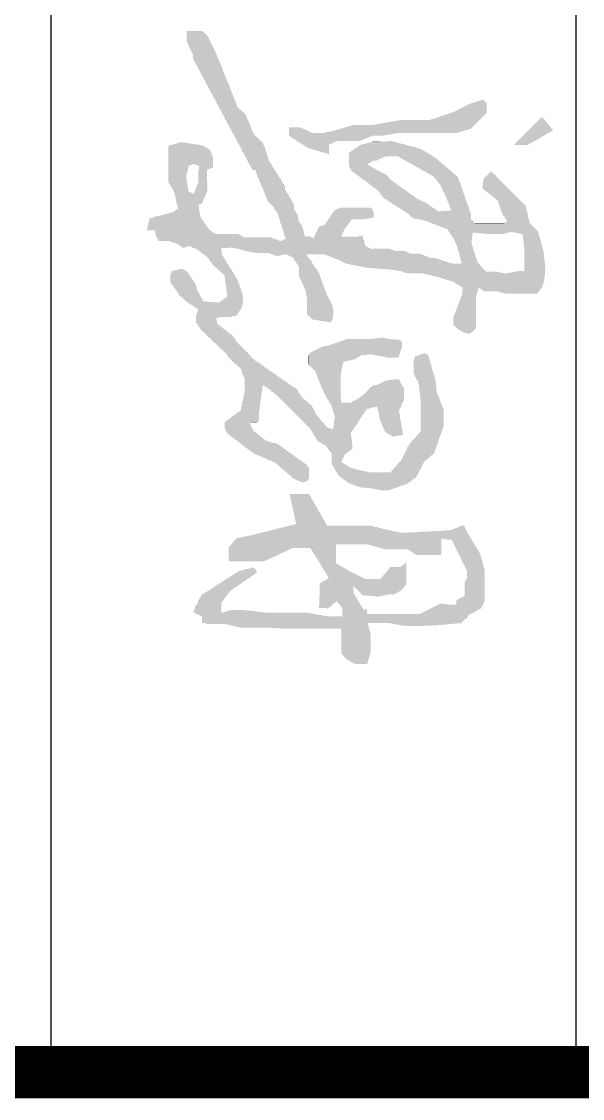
# Model space of a CAD drawing. Header units: millimetres. Extents: x 539196 to 807275, y 431843 to 1156631.
# Drawn here: x 692740 to 694251, y 600972 to 603873 of the extents above; entities that cross this region are included whole.
import ezdxf

# ---------------------------------------------------------------- set-up
doc = ezdxf.new("R2010")
doc.units = ezdxf.units.MM
doc.header["$MEASUREMENT"] = 0
doc.layers.add('PUB_TITLE', color=4, linetype='Continuous')

# ---------------------------------------------------------------- blocks, each defined once
blk = doc.blocks.new('图签11')
h = blk.add_hatch(color=256)
h.dxf.hatch_style = 1
h.paths.add_polyline_path([(3666962, -350213.6), (3666936.1, -350234.8), (3666962, -350260.6), (3666990.2, -350288.9), (3666990.2, -350262.5)])
h.paths.add_polyline_path([(3666927.2, -350403.2), (3666942.6, -350449.5), (3666942.6, -350482.9), (3666942.6, -350504.6), (3666952.2, -350559.2), (3666952.2, -350577.9), (3666952.2, -350595.6), (3666961.8, -350627.2), (3666966.9, -350650.7), (3666966.9, -350671.7), (3666956.2, -350696.3), (3666956.2, -350716.5), (3666972.7, -350716.5), (3666979.4, -350706.1), (3666995.6, -350681.1), (3667007.4, -350640.3), (3666989.4, -350640.3), (3666982.4, -350625.6), (3666982.4, -350611.6), (3666982.4, -350581.8), (3666972.1, -350556.5), (3666972.1, -350537.4), (3666966.9, -350506.9), (3666966.9, -350481), (3666966.9, -350434.3), (3666966.9, -350396.8), (3666959.2, -350370.4), (3666928.7, -350339.9), (3666910.4, -350339.9), (3666903.6, -350346.7), (3666911.3, -350372.1)], flags=17)
h.paths.add_polyline_path([(3666984, -350542.5), (3666984, -350558), (3666989.4, -350579.8), (3666997.4, -350591.5), (3667005, -350602.7), (3667012.5, -350602.7), (3667029.5, -350602.7), (3667039.3, -350597.5), (3667046.2, -350588.1), (3667064.5, -350563.4), (3667075.7, -350548.3), (3667091, -350536.3), (3667111.1, -350505), (3667122.6, -350486.9), (3667128.7, -350482.1), (3667130.9, -350472.5), (3667134.7, -350455.9), (3667141.4, -350438.6), (3667150.5, -350414.8), (3667172.1, -350401.1), (3667185.8, -350395.3), (3667216, -350387.8), (3667216, -350405.7), (3667212.9, -350415.5), (3667205.1, -350439.7), (3667205.1, -350447.6), (3667197.3, -350466.7), (3667197.3, -350484), (3667191.9, -350496.3), (3667191.9, -350514), (3667187.6, -350524.4), (3667187.6, -350544.5), (3667187.9, -350561), (3667181.9, -350571.4), (3667162.3, -350577.3), (3667164.5, -350584.5), (3667164.5, -350617.6), (3667155.5, -350613.4), (3667150.8, -350611.2), (3667131.6, -350597.1), (3667131.6, -350574.8), (3667128.1, -350555.3), (3667117.2, -350555.3), (3667109.6, -350560.4), (3667109.6, -350574.8), (3667109.6, -350595), (3667109.6, -350620.2), (3667114.4, -350629.8), (3667121.3, -350634.6), (3667131.3, -350641.5), (3667141.7, -350648.7), (3667146.5, -350660.4), (3667167.7, -350669.4), (3667164.1, -350678.1), (3667164.1, -350686.7), (3667146.9, -350690.8), (3667141, -350694.3), (3667132.3, -350699.4), (3667124.1, -350699.4), (3667118.3, -350703.3), (3667112.5, -350707.2), (3667103.4, -350707.2), (3667082.2, -350719.6), (3667075.7, -350724.4), (3667068.7, -350724.4), (3667060.6, -350729.5), (3667054.3, -350733.4), (3667047.5, -350737.6), (3667034.9, -350745.5), (3667020.1, -350754.8), (3667009.7, -350758.3), (3666985.9, -350766.4), (3666978.3, -350774.7), (3666970.3, -350783.4), (3666956.5, -350789.4), (3666949.5, -350792.4), (3666930.9, -350800.4), (3666918.3, -350814.3), (3666909, -350818.1), (3666898.5, -350822.3), (3666859.7, -350837.9), (3666853.3, -350840.5), (3666841.2, -350845.4), (3666834.2, -350848.2), (3666812.1, -350857.1), (3666796.7, -350864.8), (3666781.5, -350872.3), (3666772.8, -350882.1), (3666772.8, -350891.4), (3666772.8, -350911.6), (3666792, -350911.6), (3666800.5, -350908.1), (3666806.7, -350905.2), (3666818.7, -350899.6), (3666825.5, -350899.6), (3666835.5, -350894.2), (3666846, -350888.6), (3666858.2, -350882.1), (3666867, -350877.4), (3666881.4, -350869.7), (3666890, -350865.1), (3666941.3, -350837.7), (3666961.4, -350826.9), (3666978.9, -350817.6), (3666988, -350812.7), (3667037.4, -350786.3), (3667037.4, -350780.9), (3667050.8, -350775.5), (3667065.1, -350769.8), (3667079.8, -350764), (3667097.8, -350756.8), (3667106.8, -350747.4), (3667120, -350738.4), (3667138.6, -350732.6), (3667163.9, -350724.6), (3667168.2, -350722.5), (3667173.1, -350732.4), (3667166, -350752.4), (3667166, -350765.4), (3667166, -350784.2), (3667166, -350802.2), (3667159.5, -350813.7), (3667159.5, -350826.7), (3667159.5, -350855.7), (3667152.9, -350867.9), (3667146.9, -350872), (3667126.7, -350885.7), (3667103.9, -350889.2), (3667101.9, -350882.9), (3667076.9, -350872), (3667062.8, -350872), (3667056.3, -350873.1), (3667037.5, -350873.1), (3667032.5, -350861.5), (3667014.1, -350861.5), (3667000, -350867), (3666991.1, -350880.2), (3666987.7, -350902), (3666984.5, -350923.2), (3666992.4, -350946.6), (3667030.7, -350946.6), (3667060.6, -350946.6), (3667079, -350935.5), (3667111.5, -350927.9), (3667118.3, -350938.4), (3667120.2, -350945.4), (3667125.6, -350966.1), (3667129.8, -350982.5), (3667152.3, -350987.5), (3667152.3, -350971.5), (3667159.5, -350971.5), (3667172.8, -350965.1), (3667172.8, -350946.2), (3667177.7, -350929.3), (3667185.3, -350917.9), (3667182.6, -350906.8), (3667187.9, -350893), (3667205.3, -350870.5), (3667218.4, -350861.6), (3667238.3, -350839.5), (3667252.4, -350837.6), (3667278.6, -350834), (3667282.5, -350839.6), (3667290.2, -350850.6), (3667288.3, -350879.6), (3667275.1, -350886.9), (3667267.2, -350891.2), (3667255.1, -350894.6), (3667238.8, -350905.5), (3667230.9, -350911.4), (3667225.8, -350920.1), (3667229.6, -350939), (3667237.5, -350943), (3667250.2, -350943), (3667263.9, -350933.6), (3667276.6, -350924.9), (3667289.1, -350911.3), (3667295.3, -350901.4), (3667302.6, -350889.6), (3667316.5, -350894), (3667326.7, -350894), (3667341.7, -350884.5), (3667357.9, -350867.4), (3667383.5, -350840.3), (3667398.5, -350827.9), (3667408.8, -350816.3), (3667415.4, -350808.9), (3667435.4, -350801), (3667459.7, -350801), (3667495.7, -350809), (3667503.1, -350819.1), (3667517.7, -350839), (3667530.2, -350839), (3667539, -350834.6), (3667550.5, -350819.5), (3667577.8, -350783.7), (3667584.1, -350768.3), (3667589.2, -350755.9), (3667594.1, -350744), (3667609.4, -350726.5), (3667625.5, -350708.1), (3667632.9, -350690), (3667629.6, -350681.8), (3667624, -350678.5), (3667604.6, -350678.5), (3667598.2, -350684.1), (3667589.5, -350696.7), (3667582.6, -350706.2), (3667572.6, -350720.1), (3667561.4, -350735.7), (3667557.3, -350748), (3667552.9, -350760.8), (3667543, -350773.5), (3667534, -350785), (3667517.9, -350792.2), (3667517.9, -350776.8), (3667514.6, -350773.7), (3667496.8, -350773.7), (3667476, -350770.7), (3667447.3, -350766.5), (3667454.8, -350754.1), (3667468.7, -350738.1), (3667480.6, -350726.3), (3667490.2, -350716.7), (3667501.6, -350705.3), (3667531.6, -350675.3), (3667553.5, -350662.5), (3667562.7, -350646.7), (3667578.1, -350635.2), (3667596.7, -350635.2), (3667618.6, -350623.2), (3667624.1, -350616.2), (3667633.8, -350603.7), (3667641.5, -350583), (3667644.3, -350558), (3667647.8, -350540.9), (3667647.8, -350527.8), (3667635.5, -350492.1), (3667631.1, -350486.2), (3667622.4, -350474.3), (3667615.2, -350470.6), (3667602.3, -350463.9), (3667593.2, -350459.3), (3667576.8, -350440.3), (3667568.1, -350437.2), (3667542.2, -350428.2), (3667524.6, -350422), (3667516.7, -350422), (3667493.8, -350422), (3667482.4, -350426.7), (3667461, -350435.3), (3667437.6, -350437.9), (3667428, -350440.7), (3667390.7, -350451.4), (3667386.3, -350458.8), (3667393, -350476.2), (3667402.2, -350479.5), (3667425.4, -350479.5), (3667443.1, -350469.6), (3667457.6, -350468), (3667476.8, -350466), (3667492.9, -350466), (3667506.4, -350466), (3667528.2, -350466), (3667535.8, -350466), (3667558.3, -350486.5), (3667572.1, -350493.9), (3667589, -350502), (3667601.8, -350513.1), (3667613.3, -350523), (3667613.3, -350536.1), (3667613.3, -350565.1), (3667609.5, -350580.7), (3667605.1, -350598.6), (3667593.9, -350617.3), (3667580.5, -350611.3), (3667568.8, -350596.3), (3667560.9, -350596.3), (3667538.5, -350599), (3667528.9, -350592.6), (3667522.7, -350588.6), (3667511.3, -350581), (3667500.8, -350574.1), (3667492.6, -350568.7), (3667488.3, -350548.7), (3667515.1, -350542.7), (3667537, -350533.2), (3667545.5, -350518.9), (3667542.4, -350500.4), (3667536.8, -350500.4), (3667524, -350502.5), (3667495.6, -350507.4), (3667475.2, -350497.4), (3667455.5, -350497.4), (3667448.9, -350500.8), (3667436.1, -350507.2), (3667436.1, -350512), (3667438.9, -350532.5), (3667448, -350551.2), (3667448, -350556.8), (3667455.8, -350564.9), (3667468.9, -350578.5), (3667480.9, -350599.2), (3667480.9, -350617.1), (3667466.5, -350618.4), (3667446.6, -350618.4), (3667427.2, -350618.4), (3667403, -350613.2), (3667401.1, -350605.1), (3667398, -350591.7), (3667390.6, -350579.1), (3667388.7, -350561.1), (3667391.9, -350543.9), (3667395.3, -350525.5), (3667395.3, -350508.8), (3667374.8, -350501.3), (3667364.8, -350501.3), (3667361, -350505.6), (3667361, -350516.3), (3667357.1, -350540.5), (3667359.6, -350560.9), (3667359.6, -350575.4), (3667359.6, -350584.1), (3667359.6, -350605.9), (3667365.3, -350622.4), (3667371.7, -350640.8), (3667373.6, -350652), (3667377.1, -350659.1), (3667385.8, -350676.4), (3667390.7, -350680.2), (3667407.9, -350680.2), (3667412.4, -350675.1), (3667419.8, -350666.9), (3667427.8, -350663.8), (3667443.3, -350657.8), (3667463.4, -350649.3), (3667473.7, -350643.3), (3667486.2, -350635.8), (3667508, -350629.4), (3667533.4, -350632.7), (3667527.4, -350644.5), (3667514.6, -350655.5), (3667504.1, -350664.4), (3667486.2, -350673.6), (3667478.5, -350682.8), (3667471.5, -350691.3), (3667454.8, -350702.6), (3667448.2, -350712.1), (3667425.9, -350744.5), (3667418.3, -350755.4), (3667405.9, -350773.3), (3667397.8, -350785.1), (3667379.4, -350801.6), (3667367.9, -350813.7), (3667352.7, -350824.8), (3667346.6, -350832.6), (3667330.1, -350854), (3667319, -350855.3), (3667317.4, -350841.6), (3667317.4, -350829.8), (3667315.1, -350816.9), (3667301.5, -350807.8), (3667290, -350804), (3667272.6, -350805.7), (3667245.5, -350815.6), (3667233.1, -350823.2), (3667215.6, -350834), (3667197.9, -350844.9), (3667186.5, -350845.5), (3667185.9, -350834.6), (3667185.2, -350822.8), (3667192.4, -350796.6), (3667195.6, -350779.9), (3667195.6, -350756.1), (3667202, -350738.4), (3667197.5, -350723.8), (3667204.1, -350709.6), (3667222.1, -350697.6), (3667240.5, -350697.6), (3667263.4, -350686.2), (3667282.3, -350682.2), (3667312.1, -350682.2), (3667322.3, -350672.3), (3667323.9, -350661.9), (3667327.6, -350638.3), (3667323.1, -350634.3), (3667314.1, -350632.5), (3667302.5, -350632.5), (3667291.6, -350635.7), (3667283.3, -350640.2), (3667274.5, -350645), (3667266.1, -350648.1), (3667256.2, -350651.7), (3667248, -350654.7), (3667232.7, -350660.3), (3667225, -350665.6), (3667198.4, -350683.7), (3667198.4, -350671.8), (3667198.4, -350648.9), (3667202.8, -350637.4), (3667206, -350629.3), (3667211.3, -350615.7), (3667215.1, -350610.1), (3667218.6, -350593.8), (3667223.2, -350572.1), (3667228.1, -350513.3), (3667230, -350505.5), (3667234.3, -350488.5), (3667234.4, -350462.5), (3667240.9, -350435), (3667246.3, -350417.3), (3667250.4, -350403.9), (3667256, -350394.7), (3667260.8, -350386.8), (3667273.6, -350386.8), (3667292, -350393.3), (3667305.8, -350398.8), (3667318.2, -350403.8), (3667332.4, -350403.8), (3667341.6, -350393.7), (3667347.4, -350384), (3667349.6, -350371.9), (3667338.9, -350360.5), (3667325, -350360.5), (3667300.8, -350360.5), (3667279.3, -350360.5), (3667260.9, -350355.4), (3667268.6, -350344.8), (3667268.6, -350321.9), (3667272.9, -350304.5), (3667272.9, -350271.8), (3667272.9, -350244.3), (3667261.3, -350235), (3667249.1, -350230.6), (3667222.6, -350228.3), (3667189.9, -350232.5), (3667154.4, -350242.7), (3667138.9, -350258.2), (3667105.8, -350266.1), (3667077.1, -350294.8), (3667041.1, -350330.9), (3667041.1, -350332.8), (3667055.5, -350346.5), (3667072.6, -350348.3), (3667077.7, -350341.8), (3667086.9, -350330.2), (3667095.4, -350319.5), (3667105.7, -350315.8), (3667120.6, -350310.6), (3667134.5, -350300.7), (3667138.9, -350306.8), (3667138.9, -350324.1), (3667138.9, -350362.4), (3667132, -350369.8), (3667122.7, -350369.8), (3667108.9, -350374.6), (3667099.6, -350377.9), (3667084.9, -350383.1), (3667066.7, -350389.5), (3667050.9, -350395.1), (3667038.8, -350409.3), (3667031.3, -350418), (3667014.5, -350437.6), (3667008.2, -350448), (3666997.7, -350465.5), (3666991.9, -350486.5), (3666986.9, -350505), (3666982.4, -350521.5), (3666983, -350528.8)])
h.paths.add_polyline_path([(3667011.8, -350533), (3667011.8, -350525.8), (3667011.8, -350509), (3667019.7, -350495), (3667023.7, -350487.9), (3667029.2, -350478.2), (3667035, -350468), (3667040.2, -350458.8), (3667044.3, -350451.5), (3667050.1, -350441.3), (3667056.1, -350436.5), (3667066.2, -350428.5), (3667076.1, -350423.7), (3667087.2, -350418.3), (3667114.4, -350407.6), (3667115.5, -350418.7), (3667116.3, -350432.9), (3667101.1, -350454.4), (3667097.6, -350461.6), (3667092.4, -350472.4), (3667087.9, -350478.7), (3667081.9, -350487), (3667077.3, -350493.5), (3667073, -350499.5), (3667068.3, -350506.2), (3667055.8, -350523.7), (3667048.4, -350529), (3667043, -350538.7), (3667035.7, -350552), (3667026.8, -350568.1), (3667020, -350555.5), (3667020, -350550.9)], flags=16)
h.paths.add_polyline_path([(3667157, -350367), (3667157.7, -350356.2), (3667159.8, -350337.7), (3667159.8, -350310.3), (3667155.5, -350293.1), (3667159.9, -350271.6), (3667171.7, -350270.3), (3667188, -350268.5), (3667203.5, -350268.5), (3667219.4, -350268.5), (3667229.9, -350268.5), (3667229.9, -350278.2), (3667234.9, -350304.2), (3667231.1, -350323), (3667231.1, -350333.4), (3667231.1, -350341.6), (3667221.9, -350350), (3667213.7, -350357.5), (3667193.1, -350364.1), (3667176.4, -350369.1)], flags=16)
h.paths.add_polyline_path([(3667039.5, -350889.5), (3667049.4, -350889.5), (3667060.7, -350889.5), (3667083.2, -350898), (3667078.4, -350908.2), (3667071.7, -350909.2), (3667049.3, -350912.7), (3667029.8, -350907.4), (3667026.3, -350899), (3667030.3, -350887.3)], flags=16)
h.paths.add_polyline_path([(3667714.9, -350620.4), (3667714.9, -350644.3), (3667655, -350678.3), (3667655, -350715.2), (3667711.9, -350703.2), (3667732.9, -350787), (3667739.1, -350816.5), (3667756.8, -350831.9), (3667782.8, -350831.9), (3667782.8, -350784.9), (3667782.8, -350764), (3667757.8, -350710.2), (3667757.8, -350675.3), (3667797.7, -350651.3), (3667814.9, -350641), (3667825.4, -350658.5), (3667836.7, -350658.5), (3667848.6, -350658.5), (3667871.6, -350659.3), (3667872.2, -350642.3), (3667858.6, -350625.4), (3667871.6, -350615), (3667887.5, -350615), (3667887.5, -350644.6), (3667880.5, -350684.4), (3667880.5, -350715.3), (3667880.5, -350761.1), (3667875.6, -350804.2), (3667875.6, -350825.8), (3667880.9, -350845.4), (3667861.9, -350845.4), (3667839.8, -350829.2), (3667817.7, -350797.3), (3667803.8, -350777.3), (3667794.7, -350783.6), (3667801.5, -350812.1), (3667818.2, -350838.1), (3667828.4, -350854), (3667846.8, -350882.8), (3667863.3, -350891), (3667879.8, -350899.3), (3667888.3, -350882.4), (3667898.7, -350882.4), (3667902.6, -350870.9), (3667902.6, -350848.3), (3667902.6, -350837.6), (3667909, -350810.1), (3667909, -350788), (3667909, -350756.6), (3667911.4, -350724.8), (3667911.4, -350694.8), (3667911.4, -350668.3), (3667911.4, -350645.3), (3667911.4, -350633), (3667911.4, -350623.7), (3667911.4, -350616.8), (3667922.2, -350616.8), (3667940.9, -350616.8), (3667957.6, -350616.8), (3667968.4, -350608.5), (3667978.7, -350590.8), (3667978.7, -350567.8), (3667956.6, -350561.4), (3667938.4, -350561.4), (3667922.7, -350561.4), (3667900.6, -350566.8), (3667900.6, -350525.4), (3667906, -350496.4), (3667906, -350464), (3667904.6, -350436.1), (3667902.1, -350407.1), (3667900.7, -350389.2), (3667884.5, -350373.3), (3667872.2, -350350.6), (3667858.4, -350344.2), (3667833.4, -350344.2), (3667799.1, -350344.2), (3667768.1, -350353), (3667741.1, -350369.2), (3667728, -350377), (3667714.1, -350384.4), (3667723.9, -350410), (3667727, -350467.1), (3667739.5, -350426.5), (3667742, -350414.2), (3667742, -350406.7), (3667757, -350399.4), (3667763.3, -350396.3), (3667778.1, -350389.1), (3667802, -350377.5), (3667814.8, -350377.5), (3667822.8, -350382.4), (3667829.5, -350382.4), (3667848.5, -350382.4), (3667857.1, -350397.7), (3667865.6, -350397.7), (3667865.6, -350408.7), (3667863.2, -350427.6), (3667874.2, -350449.7), (3667883.4, -350468), (3667883.4, -350481.5), (3667883.4, -350502.9), (3667883.4, -350513.3), (3667883.4, -350528.6), (3667883.4, -350548.2), (3667883.4, -350568.4), (3667874.5, -350568.4), (3667874.5, -350575.3), (3667864.2, -350581.4), (3667857.1, -350585.5), (3667842.4, -350594), (3667830.1, -350594), (3667836.2, -350587.3), (3667847.4, -350576.8), (3667848.2, -350569.2), (3667850.3, -350546.9), (3667846.1, -350527.4), (3667846.1, -350517), (3667837.5, -350501.7), (3667825.8, -350493.1), (3667815.5, -350493.1), (3667784.8, -350493.1), (3667793.8, -350504.7), (3667793.8, -350523.4), (3667804.4, -350532.3), (3667816.9, -350542.7), (3667816.9, -350552.5), (3667816.9, -350570.6), (3667809.3, -350586.1), (3667804.1, -350596.7), (3667800.7, -350602.6), (3667786.7, -350627.1), (3667773.2, -350627.1), (3667750.6, -350627.1), (3667750.6, -350616.7), (3667750.6, -350601.4), (3667750.6, -350589.1), (3667750.6, -350579.4), (3667750.6, -350567.1), (3667760.4, -350532.3), (3667760.4, -350518.2), (3667760.4, -350499.8), (3667760.4, -350490.1), (3667770.8, -350474.2), (3667770.8, -350450.9), (3667770.8, -350426.5), (3667752.4, -350426.5), (3667739.5, -350426.5), (3667727, -350467.1), (3667728.9, -350502.7), (3667714.9, -350563.6)])
for p, q in [((3661955.9, -350170.3), (3668755.9, -350170.3)), ((3661955.9, -351170.3), (3668755.9, -351170.3))]:
    blk.add_line(p, q)
at = {"const_width": 0.0222}
for points in [[(3667048.4, -350323.5), (3667077.1, -350294.8), (3667105.8, -350266.1), (3667138.9, -350258.2), (3667154.4, -350242.7), (3667189.9, -350232.5), (3667222.6, -350228.3), (3667249.1, -350230.6), (3667261.3, -350235), (3667272.9, -350244.3), (3667272.9, -350271.8), (3667272.9, -350304.5), (3667268.6, -350321.9), (3667268.6, -350344.8), (3667263.5, -350351.8), (3667263.5, -350356.1), (3667279.3, -350360.5), (3667300.8, -350360.5), (3667325, -350360.5), (3667338.9, -350360.5), (3667349.6, -350371.9), (3667347.4, -350384), (3667341.6, -350393.7), (3667332.4, -350403.8), (3667318.2, -350403.8), (3667305.8, -350398.8), (3667292, -350393.3), (3667273.6, -350386.8), (3667260.8, -350386.8), (3667256, -350394.7), (3667250.4, -350403.9), (3667246.3, -350417.3), (3667240.9, -350435), (3667234.4, -350462.5), (3667234.3, -350488.5), (3667232.2, -350496.8), (3667230, -350505.5), (3667228.1, -350513.3), (3667223.2, -350572.1), (3667218.6, -350593.8), (3667215.1, -350610.1), (3667211.3, -350615.7), (3667206, -350629.3), (3667202.8, -350637.4), (3667198.4, -350648.9), (3667198.4, -350671.8), (3667198.4, -350679.9), (3667207.9, -350677.2), (3667225, -350665.6), (3667232.7, -350660.3), (3667248, -350654.7), (3667256.2, -350651.7), (3667266.1, -350648.1), (3667274.5, -350645), (3667283.3, -350640.2), (3667291.6, -350635.7), (3667302.5, -350632.5), (3667314.1, -350632.5), (3667323.1, -350634.3), (3667327.6, -350638.3), (3667323.9, -350661.9), (3667322.3, -350672.3), (3667312.1, -350682.2), (3667282.3, -350682.2), (3667268, -350685.2), (3667263.4, -350686.2), (3667240.5, -350697.6), (3667226.7, -350697.6), (3667214.5, -350702.7), (3667204.1, -350709.6), (3667197.5, -350723.8), (3667202, -350738.4), (3667195.6, -350756.1), (3667195.6, -350779.9), (3667192.4, -350796.6), (3667185.2, -350822.8), (3667185.9, -350834.6), (3667186.5, -350845.5), (3667197.9, -350844.9), (3667215.6, -350834), (3667233.1, -350823.2), (3667245.5, -350815.6), (3667272.6, -350805.7), (3667290, -350804), (3667301.5, -350807.8), (3667315.1, -350816.9), (3667317.4, -350829.8), (3667317.4, -350841.6), (3667318.6, -350852.3), (3667319, -350855.3), (3667330.1, -350854), (3667346.6, -350832.6), (3667352.7, -350824.8), (3667367.9, -350813.7), (3667379.4, -350801.6), (3667397.8, -350785.1), (3667405.9, -350773.3), (3667418.3, -350755.4), (3667423, -350748.6), (3667425.9, -350744.5), (3667448.2, -350712.1), (3667454.8, -350702.6), (3667464, -350696.4), (3667471.5, -350691.3), (3667478.5, -350682.8), (3667486.2, -350673.6), (3667494.6, -350669.3), (3667504.1, -350664.4), (3667514.6, -350655.5), (3667523.5, -350647.8), (3667527.4, -350644.5), (3667532.8, -350634), (3667529, -350632.1), (3667508, -350629.4), (3667486.2, -350635.8), (3667473.7, -350643.3), (3667463.4, -350649.3), (3667443.3, -350657.8), (3667434.1, -350661.4), (3667427.8, -350663.8), (3667419.8, -350666.9), (3667412.4, -350675.1), (3667407.9, -350680.2), (3667390.7, -350680.2), (3667385.8, -350676.4), (3667377.1, -350659.1), (3667373.6, -350652), (3667371.7, -350640.8), (3667365.3, -350622.4), (3667359.6, -350605.9), (3667359.6, -350584.1), (3667359.6, -350575.4), (3667359.6, -350560.9), (3667357.1, -350540.5), (3667357.1, -350540.5), (3667361, -350516.3), (3667361, -350505.6), (3667364.8, -350501.3), (3667374.8, -350501.3), (3667383.7, -350504.6), (3667395.3, -350508.8), (3667395.3, -350525.5), (3667391.9, -350543.9), (3667388.7, -350561.1), (3667390.6, -350579.1), (3667398, -350591.7), (3667398, -350591.7), (3667401.1, -350605.1), (3667402.5, -350611.2), (3667406.8, -350614), (3667427.2, -350618.4), (3667446.6, -350618.4), (3667466.5, -350618.4), (3667475.2, -350617.6), (3667480.9, -350614.3), (3667480.9, -350599.2), (3667468.9, -350578.5), (3667455.8, -350564.9), (3667448, -350556.8), (3667448, -350551.2), (3667438.9, -350532.5), (3667436.1, -350512), (3667436.1, -350507.2), (3667448.9, -350500.8), (3667455.5, -350497.4), (3667475.2, -350497.4), (3667483.7, -350501.6), (3667492.2, -350505.7), (3667505.3, -350505.7), (3667524, -350502.5), (3667536.8, -350500.4), (3667542.4, -350500.4), (3667545.5, -350518.9), (3667537, -350533.2), (3667515.1, -350542.7), (3667493.6, -350547.5), (3667488.3, -350548.7), (3667492.6, -350568.7), (3667500.8, -350574.1), (3667511.3, -350581), (3667522.7, -350588.6), (3667528.9, -350592.6), (3667538.5, -350599), (3667560.9, -350596.3), (3667568.8, -350596.3), (3667576.7, -350606.5), (3667580.5, -350611.3), (3667593.9, -350617.3), (3667605.1, -350598.6), (3667609.5, -350580.7), (3667613.3, -350565.1), (3667613.3, -350536.1), (3667613.3, -350523), (3667601.8, -350513.1), (3667589, -350502), (3667572.1, -350493.9), (3667558.3, -350486.5), (3667535.8, -350466), (3667528.2, -350466), (3667506.4, -350466), (3667492.9, -350466), (3667476.8, -350466), (3667457.6, -350468), (3667443.1, -350469.6), (3667425.4, -350479.5), (3667413.2, -350479.5), (3667402.2, -350479.5), (3667393, -350476.2), (3667386.3, -350458.8), (3667390.7, -350451.4), (3667428, -350440.7), (3667437.6, -350437.9), (3667449.7, -350436.6), (3667460.3, -350435.4), (3667472.4, -350430.7), (3667482.4, -350426.7), (3667493.8, -350422), (3667516.7, -350422), (3667524.6, -350422), (3667542.2, -350428.2), (3667568.1, -350437.2), (3667576.8, -350440.3), (3667584.9, -350449.6), (3667593.2, -350459.3), (3667602.3, -350463.9), (3667615.2, -350470.6), (3667622.4, -350474.3), (3667631.1, -350486.2), (3667635.5, -350492.1), (3667647.8, -350527.8), (3667647.8, -350540.9), (3667644.3, -350558), (3667641.5, -350583), (3667633.8, -350603.7), (3667624.1, -350616.2), (3667618.6, -350623.2), (3667596.7, -350635.2), (3667578.1, -350635.2), (3667562.7, -350646.7), (3667553.5, -350662.5), (3667546.6, -350666.6), (3667531.6, -350675.3), (3667501.6, -350705.3), (3667490.2, -350716.7), (3667480.6, -350726.3), (3667468.7, -350738.1), (3667454.8, -350754.1), (3667449.7, -350762.5), (3667449.7, -350766.9), (3667476, -350770.7), (3667496.8, -350773.7), (3667514.6, -350773.7), (3667517.9, -350776.8), (3667517.9, -350785.2), (3667517.9, -350790.4), (3667522, -350790.4), (3667534, -350785), (3667543, -350773.5), (3667552.9, -350760.8), (3667557.3, -350748), (3667561.4, -350735.7), (3667572.6, -350720.1), (3667582.6, -350706.2), (3667589.5, -350696.7), (3667598.2, -350684.1), (3667604.6, -350678.5), (3667614.6, -350678.5), (3667624, -350678.5), (3667629.6, -350681.8), (3667632.9, -350690), (3667625.5, -350708.1), (3667609.4, -350726.5), (3667594.1, -350744), (3667589.2, -350755.9), (3667584.1, -350768.3), (3667577.8, -350783.7), (3667572.1, -350791.1), (3667550.5, -350819.5), (3667539, -350834.6), (3667530.2, -350839), (3667517.7, -350839), (3667503.1, -350819.1), (3667495.7, -350809), (3667459.7, -350801), (3667435.4, -350801), (3667415.4, -350808.9), (3667408.8, -350816.3), (3667398.5, -350827.9), (3667383.5, -350840.3), (3667357.9, -350867.4), (3667341.7, -350884.5), (3667326.7, -350894), (3667316.5, -350894), (3667306.8, -350890.9), (3667302.6, -350889.6), (3667295.3, -350901.4), (3667289.1, -350911.3), (3667276.6, -350924.9), (3667263.9, -350933.6), (3667250.2, -350943), (3667237.5, -350943), (3667229.6, -350939), (3667225.8, -350920.1), (3667230.9, -350911.4), (3667238.8, -350905.5), (3667243.4, -350902.5), (3667255.1, -350894.6), (3667267.2, -350891.2), (3667275.1, -350886.9), (3667283.9, -350882), (3667288.9, -350870.8), (3667290.2, -350850.6), (3667282.5, -350839.6), (3667279.1, -350834.8), (3667272.8, -350834.8), (3667252.4, -350837.6), (3667244.3, -350838.7), (3667229.9, -350848.8), (3667218.4, -350861.6), (3667205.3, -350870.5), (3667187.9, -350893), (3667182.6, -350906.8), (3667185.3, -350917.9), (3667177.7, -350929.3), (3667172.8, -350946.2), (3667172.8, -350965.1), (3667159.5, -350971.5), (3667152.3, -350971.5), (3667152.3, -350983.5), (3667154.7, -350988.1), (3667142.2, -350985.2), (3667129.8, -350982.5), (3667125.6, -350966.1), (3667120.2, -350945.4), (3667118.3, -350938.4), (3667111.5, -350927.9), (3667079, -350935.5), (3667060.6, -350946.6), (3667030.7, -350946.6), (3666992.4, -350946.6), (3666984.5, -350923.2), (3666987.7, -350902), (3666991.1, -350880.2), (3667000, -350867), (3667014.1, -350861.5), (3667032.5, -350861.5), (3667037.5, -350873.1), (3667037.5, -350873.1), (3667037.5, -350873.1), (3667056.3, -350873.1), (3667062.8, -350872), (3667076.9, -350872), (3667096.7, -350880.6), (3667101.9, -350882.9), (3667103.6, -350888.2), (3667110.1, -350888.2), (3667126.7, -350885.7), (3667146.9, -350872), (3667152.9, -350867.9), (3667159.5, -350855.7), (3667159.5, -350826.7), (3667159.5, -350813.7), (3667166, -350802.2), (3667166, -350784.2), (3667166, -350765.4), (3667166, -350752.4), (3667171.4, -350737.3), (3667171.4, -350729), (3667168.2, -350722.5), (3667163.9, -350724.6), (3667138.6, -350732.6), (3667120, -350738.4), (3667106.8, -350747.4), (3667097.8, -350756.8), (3667079.8, -350764), (3667065.1, -350769.8), (3667050.8, -350775.5), (3667037.4, -350780.9), (3667037.4, -350786.3), (3666988, -350812.7), (3666978.9, -350817.6), (3666961.4, -350826.9), (3666941.3, -350837.7), (3666941.3, -350837.7), (3666890, -350865.1), (3666881.4, -350869.7), (3666867, -350877.4), (3666858.2, -350882.1), (3666846, -350888.6), (3666835.5, -350894.2), (3666825.5, -350899.6), (3666818.7, -350899.6), (3666806.7, -350905.2), (3666800.5, -350908.1), (3666792, -350911.6), (3666772.8, -350911.6), (3666772.8, -350906.6), (3666772.8, -350891.4), (3666772.8, -350882.1), (3666781.5, -350872.3), (3666796.7, -350864.8), (3666812.1, -350857.1), (3666834.2, -350848.2), (3666841.2, -350845.4), (3666853.3, -350840.5), (3666859.7, -350837.9), (3666898.5, -350822.3), (3666909, -350818.1), (3666918.3, -350814.3), (3666927.4, -350804.3), (3666930.9, -350800.4), (3666941.1, -350796), (3666949.5, -350792.4), (3666956.5, -350789.4), (3666970.3, -350783.4), (3666978.3, -350774.7), (3666985.9, -350766.4), (3666997.4, -350762.5), (3667009.7, -350758.3), (3667019.4, -350755), (3667028, -350749.8), (3667034.9, -350745.5), (3667043.2, -350740.3), (3667047.5, -350737.6), (3667054.3, -350733.4), (3667060.6, -350729.5), (3667068.7, -350724.4), (3667075.7, -350724.4), (3667082.2, -350719.6), (3667089, -350715.6), (3667089, -350715.6), (3667089, -350715.6), (3667103.4, -350707.2), (3667112.5, -350707.2), (3667118.3, -350703.3), (3667124.1, -350699.4), (3667132.3, -350699.4), (3667141, -350694.3), (3667146.9, -350690.8), (3667159.4, -350687.8), (3667164.1, -350686.7), (3667164.1, -350678.1), (3667167.7, -350669.4), (3667146.5, -350660.4), (3667146.5, -350660.4), (3667141.7, -350648.7), (3667131.3, -350641.5), (3667121.3, -350634.6), (3667114.4, -350629.8), (3667109.6, -350620.2), (3667109.6, -350595), (3667109.6, -350574.8), (3667109.6, -350560.4), (3667109.6, -350560.4), (3667117.2, -350555.3), (3667129.5, -350555.3), (3667129.5, -350562.9), (3667131.6, -350574.8), (3667131.6, -350582.7), (3667131.6, -350587.4), (3667131.6, -350591.7), (3667131.6, -350596.1), (3667136.7, -350600.4), (3667140.6, -350603.8), (3667150.8, -350611.2), (3667155.5, -350613.4), (3667159.4, -350615.2), (3667164.5, -350615.2), (3667164.5, -350584.5), (3667162.3, -350577.3), (3667162.3, -350577.3), (3667169.1, -350575.2), (3667181.9, -350571.4), (3667181.9, -350571.4), (3667187.9, -350561), (3667187.6, -350544.5), (3667187.6, -350524.4), (3667191.9, -350514), (3667191.9, -350496.3), (3667197.3, -350484), (3667197.3, -350466.7), (3667201.3, -350457), (3667205.1, -350447.6), (3667205.1, -350439.7), (3667212.9, -350415.5), (3667216, -350405.7), (3667216, -350390.6), (3667204.5, -350390.6), (3667185.8, -350395.3), (3667172.1, -350401.1), (3667155.1, -350411.9), (3667150.5, -350414.8), (3667141.4, -350438.6), (3667134.7, -350455.9), (3667130.9, -350472.5), (3667128.7, -350482.1), (3667122.6, -350486.9), (3667111.1, -350505), (3667091, -350536.3), (3667075.7, -350548.3), (3667064.5, -350563.4), (3667046.2, -350588.1), (3667039.3, -350597.5), (3667029.5, -350602.7), (3667012.5, -350602.7), (3667005, -350602.7), (3666997.4, -350591.5), (3666997.4, -350591.5), (3666989.4, -350579.8), (3666984, -350558), (3666984, -350542.5), (3666983, -350528.8), (3666982.4, -350521.5), (3666982.4, -350521.5), (3666986.9, -350505), (3666991.9, -350486.5), (3666997.7, -350465.5), (3667008.2, -350448), (3667014.5, -350437.6), (3667031.3, -350418), (3667038.8, -350409.3), (3667050.9, -350395.1), (3667066.7, -350389.5), (3667084.9, -350383.1), (3667099.6, -350377.9), (3667108.9, -350374.6), (3667122.7, -350369.8), (3667132, -350369.8), (3667138.9, -350362.4), (3667138.9, -350324.1), (3667138.9, -350306.8), (3667134.5, -350300.7), (3667120.6, -350310.6), (3667105.7, -350315.8), (3667095.4, -350319.5), (3667086.9, -350330.2), (3667077.7, -350341.8), (3667072.6, -350348.3), (3667055.5, -350346.5), (3667041.1, -350332.8), (3667041.1, -350327.7), (3667048.4, -350323.5)], [(3667723.9, -350410), (3667728.9, -350502.7), (3667714.9, -350563.6), (3667714.9, -350620.4), (3667714.9, -350644.3), (3667655, -350678.3), (3667655, -350715.2), (3667711.9, -350703.2), (3667711.9, -350703.2), (3667732.9, -350787), (3667739.1, -350816.5), (3667756.8, -350831.9), (3667782.8, -350831.9), (3667782.8, -350784.9), (3667782.8, -350764), (3667757.8, -350710.2), (3667757.8, -350675.3), (3667757.8, -350675.3), (3667797.7, -350651.3), (3667814.9, -350641), (3667814.9, -350641), (3667825.4, -350658.5), (3667836.7, -350658.5), (3667848.6, -350658.5), (3667871.6, -350659.3), (3667872.2, -350642.3), (3667858.6, -350625.4), (3667858.6, -350625.4), (3667871.6, -350615), (3667887.5, -350615), (3667887.5, -350615), (3667887.5, -350644.6), (3667880.5, -350684.4), (3667880.5, -350715.3), (3667880.5, -350761.1), (3667875.6, -350804.2), (3667875.6, -350825.8), (3667879, -350838.6), (3667879, -350845.4), (3667861.9, -350845.4), (3667839.8, -350829.2), (3667817.7, -350797.3), (3667803.8, -350777.3), (3667794.7, -350783.6), (3667801.5, -350812.1), (3667818.2, -350838.1), (3667828.4, -350854), (3667840.4, -350872.7), (3667846.8, -350882.8), (3667863.3, -350891), (3667879.8, -350899.3), (3667888.3, -350882.4), (3667898.7, -350882.4), (3667902.6, -350870.9), (3667902.6, -350848.3), (3667902.6, -350837.6), (3667909, -350810.1), (3667909, -350788), (3667909, -350756.6), (3667911.4, -350724.8), (3667911.4, -350694.8), (3667911.4, -350668.3), (3667911.4, -350645.3), (3667911.4, -350633), (3667911.4, -350623.7), (3667911.4, -350616.8), (3667922.2, -350616.8), (3667940.9, -350616.8), (3667957.6, -350616.8), (3667968.4, -350608.5), (3667978.7, -350590.8), (3667978.7, -350578.1), (3667978.7, -350567.8), (3667956.6, -350561.4), (3667938.4, -350561.4), (3667922.7, -350561.4), (3667900.6, -350566.8), (3667900.6, -350525.4), (3667906, -350496.4), (3667906, -350464), (3667904.6, -350436.1), (3667902.1, -350407.1), (3667900.7, -350389.2), (3667884.5, -350373.3), (3667872.2, -350350.6), (3667858.4, -350344.2), (3667833.4, -350344.2), (3667799.1, -350344.2), (3667768.1, -350353), (3667741.1, -350369.2), (3667728, -350377), (3667714.1, -350384.4), (3667723.9, -350410), (3667723.9, -350410)]]:
    blk.add_lwpolyline(points, dxfattribs=at)
at = {"layer": 'PUB_TITLE', "const_width": 100}
blk.add_lwpolyline([(3661955.9, -326170.7), (3668755.9, -326170.7), (3668755.9, -366170.3), (3661955.9, -366170.3)], close=True, dxfattribs=at)

msp = doc.modelspace()

# ---------------------------------------------------------------- linework, layer by layer
at = {"layer": 'PUB_TITLE', "const_width": 100}
msp.add_lwpolyline([(670890.4, 601043), (728290.4, 601043), (728290.4, 681643), (670890.4, 681643)], close=True, dxfattribs=at)

# ---------------------------------------------------------------- block references
at = {"xscale": 1.41428571427241, "yscale": 1.41428571427241, "zscale": 1.414285714285714, "rotation": 270}
msp.add_blockref('图签11', (1189474.3, 5789712.1), dxfattribs=at)

doc.saveas('drawing.dxf')
